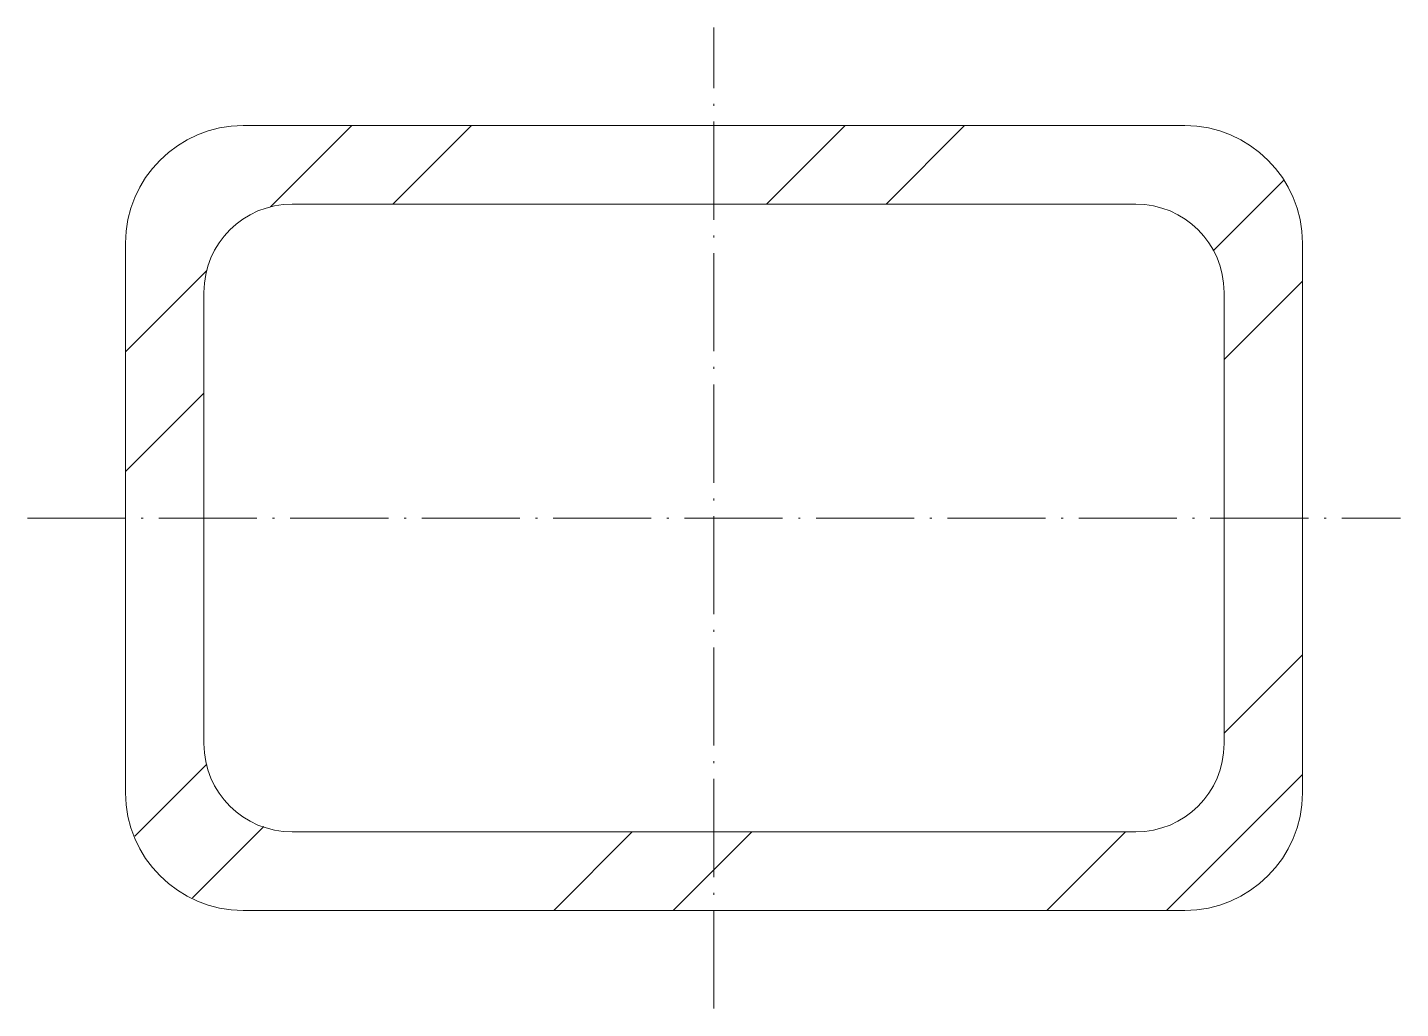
# Model space of a CAD drawing. Header units: metres. Extents: x -35 to 35, y -25 to 25.
import ezdxf

# ---------------------------------------------------------------- set-up
doc = ezdxf.new("R2010")
doc.units = ezdxf.units.M
doc.linetypes.add('MV_hartlijn_staal', pattern=[6.6, 5, -0.8, 0, -0.8])
doc.layers.add('A-DETL-GENF', color=92, linetype='Continuous', lineweight=18)

# ---------------------------------------------------------------- blocks, each defined once
blk = doc.blocks.new('28 Staalprofielen- koker RHS-2d - K60_40_4-3531729-00_0 Basismaterialen')
at = {"layer": 'A-DETL-GENF', "lineweight": 13}
h = blk.add_hatch(dxfattribs=at)
h.set_pattern_fill('FP_396', color=256, style=0, pattern_type=2)
h.set_pattern_definition([(45, (4050.222, 4817.881), (-12.57236, 12.57236), []), (45, (4050.222, 4836.931), (-12.57236, 12.57236), [])])
h.paths.add_polyline_path([(24, -20), (25.553, -19.796), (27, -19.196), (28.243, -18.243), (29.196, -17), (29.796, -15.553), (30, -14), (30, 14), (29.796, 15.553), (29.196, 17), (28.243, 18.243), (27, 19.196), (25.553, 19.796), (24, 20), (-24, 20), (-25.553, 19.796), (-27, 19.196), (-28.243, 18.243), (-29.196, 17), (-29.796, 15.553), (-30, 14), (-30, -14), (-29.796, -15.553), (-29.196, -17), (-28.243, -18.243), (-27, -19.196), (-25.553, -19.796), (-24, -20)])
h.paths.add_polyline_path([(21.5, -16), (-21.5, -16), (-22.665, -15.847), (-23.75, -15.397), (-24.682, -14.682), (-25.397, -13.75), (-25.847, -12.665), (-26, -11.5), (-26, 11.5), (-25.847, 12.665), (-25.397, 13.75), (-24.682, 14.682), (-23.75, 15.397), (-22.665, 15.847), (-21.5, 16), (21.5, 16), (22.665, 15.847), (23.75, 15.397), (24.682, 14.682), (25.397, 13.75), (25.847, 12.665), (26, 11.5), (26, -11.5), (25.847, -12.665), (25.397, -13.75), (24.682, -14.682), (23.75, -15.397), (22.665, -15.847)])
at = {"layer": 'A-DETL-GENF', "linetype": 'MV_hartlijn_staal', "lineweight": 13}
for p, q in [((0, -25), (0, 25)), ((-35, 0), (35, 0))]:
    blk.add_line(p, q, dxfattribs=at)
at = {"layer": 'A-DETL-GENF'}
for p, q in [((24, 20), (-24, 20)), ((-24, 20), (24, 20)), ((-21.5, 16), (21.5, 16)), ((-21.5, 16), (21.5, 16)), ((-30, 14), (-30, -14)), ((-30, -14), (-30, 14)), ((30, -14), (30, 14)), ((30, 14), (30, -14)), ((-26, -11.5), (-26, 11.5)), ((-26, -11.5), (-26, 11.5)), ((26, 11.5), (26, -11.5)), ((26, 11.5), (26, -11.5)), ((21.5, -16), (-21.5, -16)), ((21.5, -16), (-21.5, -16)), ((-24, -20), (24, -20)), ((24, -20), (-24, -20))]:
    blk.add_line(p, q, dxfattribs=at)
for centre, radius, start, end in [((-24, 14), 6, 90, 180), ((-24, 14), 6, 90, 180), ((24, 14), 6, 360, 90), ((24, 14), 6, 360, 90), ((-21.5, 11.5), 4.5, 90, 180), ((-21.5, 11.5), 4.5, 90, 180), ((21.5, 11.5), 4.5, 360, 90), ((21.5, 11.5), 4.5, 360, 90), ((-21.5, -11.5), 4.5, 180, 270), ((-21.5, -11.5), 4.5, 180, 270), ((21.5, -11.5), 4.5, 270, 0), ((21.5, -11.5), 4.5, 270, 360), ((24, -14), 6, 270, 360), ((24, -14), 6, 270, 0), ((-24, -14), 6, 180, 270), ((-24, -14), 6, 180, 270)]:
    blk.add_arc(centre, radius, start, end, dxfattribs=at)

msp = doc.modelspace()

# ---------------------------------------------------------------- block references
msp.add_blockref('28 Staalprofielen- koker RHS-2d - K60_40_4-3531729-00_0 Basismaterialen', (0, 0))

doc.saveas('drawing.dxf')
